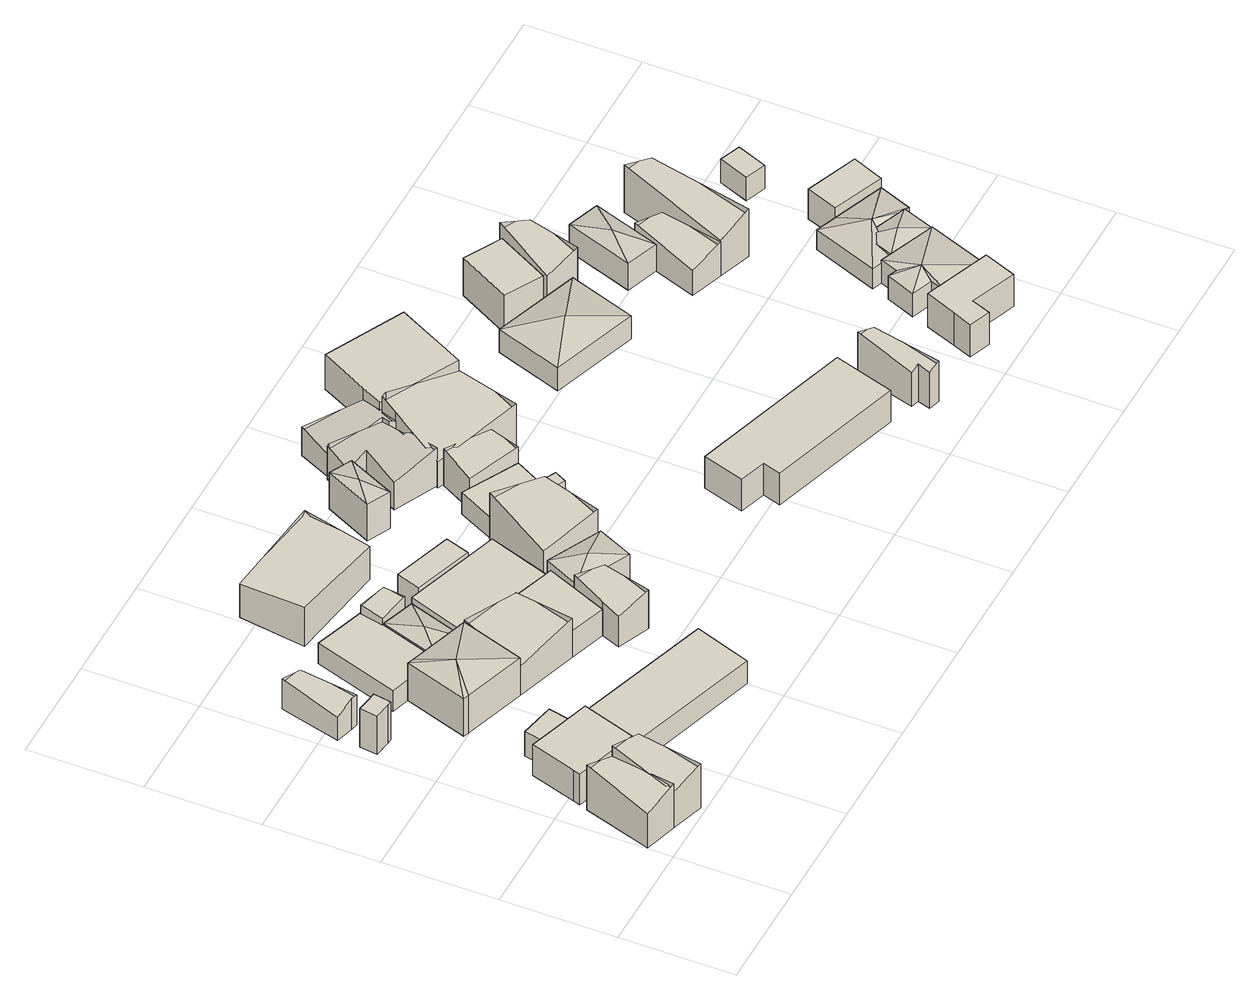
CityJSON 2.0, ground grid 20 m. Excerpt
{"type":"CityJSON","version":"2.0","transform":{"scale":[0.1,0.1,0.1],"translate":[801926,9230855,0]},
"CityObjects":{
"building1":{"type":"Building","attributes":{"Building Type":"Residential","Roof Shape":"gable","Roof Material":"Concrete Glazed Tile","Roof Material Code":1,"Roof Direction":"northwest","Building Height":7.05,"Roof Slope":32.6,"Footprint Area":75.42,"Solar PV Capacity Low":9.44,"Solar PV Capacity High":12.4,"Solar Annual Energy Low":13617,"Solar Annual Energy High":17946,"Suitable PV Area":56.38},"geometry":[{"type":"MultiSurface","lod":"2.2","boundaries":[[[0,1,2,3]],[[3,2,4,5]],[[2,1,6,4]],[[1,0,7,6]],[[0,3,5,7]],[[5,4,6,7]]]}]},
"building2":{"type":"Building","attributes":{"Building Type":"Residential","Roof Shape":"gable","Roof Material":"Concrete Glazed Tile","Roof Material Code":1,"Roof Direction":"northwest","Building Height":7.48,"Roof Slope":27.9,"Footprint Area":76.94,"Solar PV Capacity Low":9.63,"Solar PV Capacity High":12.65,"Solar Annual Energy Low":13892,"Solar Annual Energy High":18308,"Suitable PV Area":57.52},"geometry":[{"type":"MultiSurface","lod":"2.2","boundaries":[[[3,2,8,9]],[[9,8,10,11]],[[8,2,12,10]],[[2,3,13,12]],[[3,9,11,13]],[[11,10,12,13]]]}]},
"building3":{"type":"Building","attributes":{"Building Type":"Residential","Roof Shape":"flat","Roof Material":"Concrete Glazed Tile","Roof Material Code":1,"Roof Direction":"northwest","Building Height":6.42,"Roof Slope":10.1,"Footprint Area":116.91,"Solar PV Capacity Low":14.64,"Solar PV Capacity High":19.23,"Solar Annual Energy Low":21107,"Solar Annual Energy High":27817,"Suitable PV Area":87.39},"geometry":[{"type":"MultiSurface","lod":"2.2","boundaries":[[[14,15,16,17,18,19]],[[19,18,20,21]],[[18,17,22,20]],[[17,16,23,22]],[[16,15,24,23]],[[15,14,25,24]],[[14,19,21,25]],[[21,20,22,23,24,25]]]}]},
"building4":{"type":"Building","attributes":{"Building Type":"Residential","Roof Shape":"shed","Roof Material":"Concrete Glazed Tile","Roof Material Code":1,"Roof Direction":"northwest","Building Height":7.87,"Roof Slope":17,"Footprint Area":12.06,"Solar PV Capacity Low":1.51,"Solar PV Capacity High":1.98,"Solar Annual Energy Low":2177,"Solar Annual Energy High":2869,"Suitable PV Area":9.01},"geometry":[{"type":"MultiSurface","lod":"2.2","boundaries":[[[26,27,28,29,30,31]],[[31,30,32,33]],[[30,29,34,32]],[[29,28,35,34]],[[28,27,36,35]],[[27,26,37,36]],[[26,31,33,37]],[[33,32,34,35,36,37]]]}]},
"building5":{"type":"Building","attributes":{"Building Type":"Residential","Roof Shape":"shed","Roof Material":"Asbestos Sheet","Roof Material Code":4,"Roof Direction":"northwest","Building Height":4.95,"Roof Slope":13.2,"Footprint Area":25.55,"Solar PV Capacity Low":3.2,"Solar PV Capacity High":4.2,"Solar Annual Energy Low":4613,"Solar Annual Energy High":6079,"Suitable PV Area":19.1},"geometry":[{"type":"MultiSurface","lod":"2.2","boundaries":[[[14,38,39,40]],[[40,39,41,42]],[[39,38,43,41]],[[38,14,44,43]],[[14,40,42,44]],[[42,41,43,44]]]}]},
"building6":{"type":"Building","attributes":{"Building Type":"Residential","Roof Shape":"gable","Roof Material":"Concrete Glazed Tile","Roof Material Code":1,"Roof Direction":"northwest","Building Height":4.83,"Roof Slope":30.7,"Footprint Area":51.21,"Solar PV Capacity Low":6.41,"Solar PV Capacity High":8.42,"Solar Annual Energy Low":9246,"Solar Annual Energy High":12186,"Suitable PV Area":38.28},"geometry":[{"type":"MultiSurface","lod":"2.2","boundaries":[[[45,46,47,48,49,50]],[[50,49,51,52]],[[49,48,53,51]],[[48,47,54,53]],[[47,46,55,54]],[[46,45,56,55]],[[45,50,52,56]],[[52,51,53,54,55,56]]]}]},
"building7":{"type":"Building","attributes":{"Building Type":"Residential","Roof Shape":"hip","Roof Material":"Concrete Glazed Tile","Roof Material Code":1,"Roof Direction":"northwest","Building Height":7.79,"Roof Slope":27.8,"Footprint Area":148.69,"Solar PV Capacity Low":18.62,"Solar PV Capacity High":24.45,"Solar Annual Energy Low":26845,"Solar Annual Energy High":35379,"Suitable PV Area":111.15},"geometry":[{"type":"MultiSurface","lod":"2.2","boundaries":[[[57,58,59,60,61,62]],[[62,61,63,64]],[[61,60,65,63]],[[60,59,66,65]],[[59,58,67,66]],[[58,57,68,67]],[[57,62,64,68]],[[64,63,69]],[[63,65,69]],[[65,66,69]],[[66,67,69]],[[67,68,69]],[[68,64,69]]]}]},
"building8":{"type":"Building","attributes":{"Building Type":"Residential","Roof Shape":"shed","Roof Material":"Concrete Glazed Tile","Roof Material Code":1,"Roof Direction":"northwest","Building Height":4.73,"Roof Slope":19.4,"Footprint Area":261.67,"Solar PV Capacity Low":32.76,"Solar PV Capacity High":43.03,"Solar Annual Energy Low":47242,"Solar Annual Energy High":62262,"Suitable PV Area":195.6},"geometry":[{"type":"MultiSurface","lod":"2.2","boundaries":[[[70,71,72,19]],[[19,72,73,74]],[[72,71,75,73]],[[71,70,76,75]],[[70,19,74,76]],[[74,73,75,76]]]}]},
"building9":{"type":"Building","attributes":{"Building Type":"Residential","Roof Shape":"flat","Roof Material":"Concrete Glazed Tile","Roof Material Code":1,"Roof Direction":"northwest","Building Height":4.34,"Roof Slope":14.2,"Footprint Area":153.2,"Solar PV Capacity Low":19.18,"Solar PV Capacity High":25.19,"Solar Annual Energy Low":27660,"Solar Annual Energy High":36453,"Suitable PV Area":114.52},"geometry":[{"type":"MultiSurface","lod":"2.2","boundaries":[[[77,78,79,58,57,80,81]],[[81,80,82,83]],[[80,57,84,82]],[[57,58,85,84]],[[58,79,86,85]],[[79,78,87,86]],[[78,77,88,87]],[[77,81,83,88]],[[83,82,84,85,86,87,88]]]}]},
"building10":{"type":"Building","attributes":{"Building Type":"Residential","Roof Shape":"hip","Roof Material":"Concrete Glazed Tile","Roof Material Code":1,"Roof Direction":"northwest","Building Height":4.65,"Roof Slope":26.1,"Footprint Area":68.68,"Solar PV Capacity Low":8.6,"Solar PV Capacity High":11.29,"Solar Annual Energy Low":12399,"Solar Annual Energy High":16341,"Suitable PV Area":51.33},"geometry":[{"type":"MultiSurface","lod":"2.2","boundaries":[[[89,80,62,90]],[[90,62,91,92]],[[62,80,93,91]],[[80,89,94,93]],[[89,90,92,94]],[[92,91,95]],[[91,93,95]],[[93,94,95]],[[94,92,95]]]}]},
"building11":{"type":"Building","attributes":{"Building Type":"Residential","Roof Shape":"gable","Roof Material":"Concrete Glazed Tile","Roof Material Code":1,"Roof Direction":"northwest","Building Height":6.04,"Roof Slope":31.5,"Footprint Area":136.28,"Solar PV Capacity Low":17.06,"Solar PV Capacity High":22.41,"Solar Annual Energy Low":24605,"Solar Annual Energy High":32428,"Suitable PV Area":101.87},"geometry":[{"type":"MultiSurface","lod":"2.2","boundaries":[[[96,97,98,61,99]],[[99,61,100,101]],[[61,98,102,100]],[[98,97,103,102]],[[97,96,104,103]],[[96,99,101,104]],[[100,102,103,104,101]]]}]},
"building12":{"type":"Building","attributes":{"Building Type":"Residential","Roof Shape":"gable","Roof Material":"Asbestos Sheet","Roof Material Code":4,"Roof Direction":"northwest","Building Height":5.67,"Roof Slope":34.9,"Footprint Area":23.56,"Solar PV Capacity Low":2.95,"Solar PV Capacity High":3.87,"Solar Annual Energy Low":4254,"Solar Annual Energy High":5607,"Suitable PV Area":17.61},"geometry":[{"type":"MultiSurface","lod":"2.2","boundaries":[[[105,106,107,108]],[[108,107,109,110]],[[107,106,111,109]],[[106,105,112,111]],[[105,108,110,112]],[[110,109,111,112]]]}]},
"building13":{"type":"Building","attributes":{"Building Type":"Residential","Roof Shape":"flat","Roof Material":"Concrete Glazed Tile","Roof Material Code":1,"Roof Direction":"northwest","Building Height":5.47,"Roof Slope":12.2,"Footprint Area":85.63,"Solar PV Capacity Low":10.72,"Solar PV Capacity High":14.08,"Solar Annual Energy Low":15461,"Solar Annual Energy High":20376,"Suitable PV Area":64.01},"geometry":[{"type":"MultiSurface","lod":"2.2","boundaries":[[[113,97,96,99,114,115]],[[115,114,116,117]],[[114,99,118,116]],[[99,96,119,118]],[[96,97,120,119]],[[97,113,121,120]],[[113,115,117,121]],[[117,116,118,119,120,121]]]}]},
"building14":{"type":"Building","attributes":{"Building Type":"Residential","Roof Shape":"gable","Roof Material":"Concrete Glazed Tile","Roof Material Code":1,"Roof Direction":"northwest","Building Height":6.92,"Roof Slope":28.2,"Footprint Area":216.26,"Solar PV Capacity Low":27.08,"Solar PV Capacity High":35.56,"Solar Annual Energy Low":39045,"Solar Annual Energy High":51458,"Suitable PV Area":161.66},"geometry":[{"type":"MultiSurface","lod":"2.2","boundaries":[[[122,123,124,125]],[[125,124,126,127]],[[124,123,128,126]],[[123,122,129,128]],[[122,125,127,129]],[[127,126,128,129]]]}]},
"building15":{"type":"Building","attributes":{"Building Type":"Residential","Roof Shape":"shed","Roof Material":"Concrete Glazed Tile","Roof Material Code":1,"Roof Direction":"northwest","Building Height":5.36,"Roof Slope":17.2,"Footprint Area":203.83,"Solar PV Capacity Low":25.52,"Solar PV Capacity High":33.52,"Solar Annual Energy Low":36800,"Solar Annual Energy High":48499,"Suitable PV Area":152.36},"geometry":[{"type":"MultiSurface","lod":"2.2","boundaries":[[[90,98,97,113,130]],[[130,113,131,132]],[[113,97,133,131]],[[97,98,134,133]],[[98,90,135,134]],[[90,130,132,135]],[[132,131,133,134,135]]]}]},
"building16":{"type":"Building","attributes":{"Building Type":"Residential","Roof Shape":"gable","Roof Material":"Concrete Glazed Tile","Roof Material Code":1,"Roof Direction":"northwest","Building Height":6.4,"Roof Slope":25.4,"Footprint Area":62.83,"Solar PV Capacity Low":7.87,"Solar PV Capacity High":10.33,"Solar Annual Energy Low":11343,"Solar Annual Energy High":14949,"Suitable PV Area":46.96},"geometry":[{"type":"MultiSurface","lod":"2.2","boundaries":[[[136,114,137,138,139]],[[139,138,140,141]],[[138,137,142,140]],[[137,114,143,142]],[[114,136,144,143]],[[136,139,141,144]],[[141,140,142,143,144]]]}]},
"building17":{"type":"Building","attributes":{"Building Type":"Residential","Roof Shape":"shed","Roof Material":"Asbestos Sheet","Roof Material Code":4,"Roof Direction":"northwest","Building Height":6.17,"Roof Slope":17.6,"Footprint Area":48.72,"Solar PV Capacity Low":6.1,"Solar PV Capacity High":8.01,"Solar Annual Energy Low":8796,"Solar Annual Energy High":11592,"Suitable PV Area":36.42},"geometry":[{"type":"MultiSurface","lod":"2.2","boundaries":[[[145,146,147,148]],[[148,147,149,150]],[[147,146,151,149]],[[146,145,152,151]],[[145,148,150,152]],[[150,149,151,152]]]}]},
"building18":{"type":"Building","attributes":{"Building Type":"Residential","Roof Shape":"hip","Roof Material":"Concrete Glazed Tile","Roof Material Code":1,"Roof Direction":"northwest","Building Height":5.8,"Roof Slope":21.4,"Footprint Area":74.24,"Solar PV Capacity Low":9.3,"Solar PV Capacity High":12.21,"Solar Annual Energy Low":13404,"Solar Annual Energy High":17666,"Suitable PV Area":55.5},"geometry":[{"type":"MultiSurface","lod":"2.2","boundaries":[[[153,154,155,156]],[[156,155,157,158]],[[155,154,159,157]],[[154,153,160,159]],[[153,156,158,160]],[[158,157,161]],[[157,159,161]],[[159,160,161]],[[160,158,161]]]}]},
"building19":{"type":"Building","attributes":{"Building Type":"Residential","Roof Shape":"gable","Roof Material":"Concrete Glazed Tile","Roof Material Code":1,"Roof Direction":"northwest","Building Height":7.37,"Roof Slope":26.2,"Footprint Area":139.37,"Solar PV Capacity Low":17.45,"Solar PV Capacity High":22.92,"Solar Annual Energy Low":25162,"Solar Annual Energy High":33162,"Suitable PV Area":104.18},"geometry":[{"type":"MultiSurface","lod":"2.2","boundaries":[[[162,163,164,165]],[[165,164,166,167]],[[164,163,168,166]],[[163,162,169,168]],[[162,165,167,169]],[[167,166,168,169]]]}]},
"building20":{"type":"Building","attributes":{"Building Type":"Residential","Roof Shape":"hip","Roof Material":"Concrete Glazed Tile","Roof Material Code":1,"Roof Direction":"northwest","Building Height":7.56,"Roof Slope":23.3,"Footprint Area":40.91,"Solar PV Capacity Low":5.12,"Solar PV Capacity High":6.73,"Solar Annual Energy Low":7385,"Solar Annual Energy High":9733,"Suitable PV Area":30.58},"geometry":[{"type":"MultiSurface","lod":"2.2","boundaries":[[[170,171,172,173]],[[173,172,174,175]],[[172,171,176,174]],[[171,170,177,176]],[[170,173,175,177]],[[175,174,178]],[[174,176,178]],[[176,177,178]],[[177,175,178]]]}]},
"building21":{"type":"Building","attributes":{"Building Type":"Residential","Roof Shape":"shed","Roof Material":"Concrete Glazed Tile","Roof Material Code":1,"Roof Direction":"northwest","Building Height":4.13,"Roof Slope":15.9,"Footprint Area":89.69,"Solar PV Capacity Low":11.23,"Solar PV Capacity High":14.75,"Solar Annual Energy Low":16194,"Solar Annual Energy High":21342,"Suitable PV Area":67.05},"geometry":[{"type":"MultiSurface","lod":"2.2","boundaries":[[[179,180,181,182,183,184]],[[184,183,185,186]],[[183,182,187,185]],[[182,181,188,187]],[[181,180,189,188]],[[180,179,190,189]],[[179,184,186,190]],[[186,185,187,188,189,190]]]}]},
"building22":{"type":"Building","attributes":{"Building Type":"Residential","Roof Shape":"gable","Roof Material":"Concrete Glazed Tile","Roof Material Code":1,"Roof Direction":"northwest","Building Height":5.59,"Roof Slope":34.1,"Footprint Area":112.71,"Solar PV Capacity Low":14.11,"Solar PV Capacity High":18.54,"Solar Annual Energy Low":20350,"Solar Annual Energy High":26819,"Suitable PV Area":84.25},"geometry":[{"type":"MultiSurface","lod":"2.2","boundaries":[[[191,192,193,194,195,196,197,198,199,200]],[[200,199,201,202]],[[199,198,203,201]],[[198,197,204,203]],[[197,196,205,204]],[[196,195,206,205]],[[195,194,207,206]],[[194,193,208,207]],[[193,192,209,208]],[[192,191,210,209]],[[191,200,202,210]],[[202,201,203,204,205,206,207,208,209,210]]]}]},
"building23":{"type":"Building","attributes":{"Building Type":"Residential","Roof Shape":"gable","Roof Material":"Concrete Glazed Tile","Roof Material Code":1,"Roof Direction":"northwest","Building Height":6.4,"Roof Slope":27.3,"Footprint Area":62.87,"Solar PV Capacity Low":7.87,"Solar PV Capacity High":10.34,"Solar Annual Energy Low":11352,"Solar Annual Energy High":14961,"Suitable PV Area":47},"geometry":[{"type":"MultiSurface","lod":"2.2","boundaries":[[[211,212,180,213]],[[213,180,214,215]],[[180,212,216,214]],[[212,211,217,216]],[[211,213,215,217]],[[215,214,216,217]]]}]},
"building24":{"type":"Building","attributes":{"Building Type":"Residential","Roof Shape":"gable","Roof Material":"Concrete Glazed Tile","Roof Material Code":1,"Roof Direction":"northwest","Building Height":4.61,"Roof Slope":28.7,"Footprint Area":80.7,"Solar PV Capacity Low":10.1,"Solar PV Capacity High":13.27,"Solar Annual Energy Low":14571,"Solar Annual Energy High":19203,"Suitable PV Area":60.33},"geometry":[{"type":"MultiSurface","lod":"2.2","boundaries":[[[218,219,220,194,193,192,221,222,223,224,225,226]],[[226,225,227,228]],[[225,224,229,227]],[[224,223,230,229]],[[223,222,231,230]],[[222,221,232,231]],[[221,192,233,232]],[[192,193,234,233]],[[193,194,235,234]],[[194,220,236,235]],[[220,219,237,236]],[[219,218,238,237]],[[218,226,228,238]],[[228,227,229,230,231,232,233,234,235,236,237,238]]]}]},
"building25":{"type":"Building","attributes":{"Building Type":"Residential","Roof Shape":"gable","Roof Material":"Concrete Glazed Tile","Roof Material Code":1,"Roof Direction":"northwest","Building Height":5.36,"Roof Slope":31.6,"Footprint Area":213.78,"Solar PV Capacity Low":26.77,"Solar PV Capacity High":35.16,"Solar Annual Energy Low":38597,"Solar Annual Energy High":50868,"Suitable PV Area":159.8},"geometry":[{"type":"MultiSurface","lod":"2.2","boundaries":[[[223,222,221,239,240,241]],[[241,240,242,243]],[[240,239,244,242]],[[239,221,245,244]],[[221,222,246,245]],[[222,223,247,246]],[[223,241,243,247]],[[243,242,244,245,246,247]]]}]},
"building26":{"type":"Building","attributes":{"Building Type":"Residential","Roof Shape":"flat","Roof Material":"Concrete Glazed Tile","Roof Material Code":1,"Roof Direction":"northwest","Building Height":6.59,"Roof Slope":12.4,"Footprint Area":316.46,"Solar PV Capacity Low":39.62,"Solar PV Capacity High":52.04,"Solar Annual Energy Low":57134,"Solar Annual Energy High":75298,"Suitable PV Area":236.55},"geometry":[{"type":"MultiSurface","lod":"2.2","boundaries":[[[248,249,250,251,252,253]],[[253,252,254,255]],[[252,251,256,254]],[[251,250,257,256]],[[250,249,258,257]],[[249,248,259,258]],[[248,253,255,259]],[[255,254,256,257,258,259]]]}]},
"building27":{"type":"Building","attributes":{"Building Type":"Residential","Roof Shape":"shed","Roof Material":"Concrete Glazed Tile","Roof Material Code":1,"Roof Direction":"northwest","Building Height":6.85,"Roof Slope":10.3,"Footprint Area":208.5,"Solar PV Capacity Low":26.11,"Solar PV Capacity High":34.29,"Solar Annual Energy Low":37643,"Solar Annual Energy High":49611,"Suitable PV Area":155.85},"geometry":[{"type":"MultiSurface","lod":"2.2","boundaries":[[[260,226,225,224,261,262]],[[262,261,263,264]],[[261,224,265,263]],[[224,225,266,265]],[[225,226,267,266]],[[226,260,268,267]],[[260,262,264,268]],[[264,263,265,266,267,268]]]}]},
"building28":{"type":"Building","attributes":{"Building Type":"Residential","Roof Shape":"gable","Roof Material":"Concrete Glazed Tile","Roof Material Code":1,"Roof Direction":"northwest","Building Height":7.09,"Roof Slope":28.6,"Footprint Area":46.15,"Solar PV Capacity Low":5.78,"Solar PV Capacity High":7.59,"Solar Annual Energy Low":8333,"Solar Annual Energy High":10982,"Suitable PV Area":34.5},"geometry":[{"type":"MultiSurface","lod":"2.2","boundaries":[[[269,270,271,272,273,274]],[[274,273,275,276]],[[273,272,277,275]],[[272,271,278,277]],[[271,270,279,278]],[[270,269,280,279]],[[269,274,276,280]],[[276,275,277,278,279,280]]]}]},
"building29":{"type":"Building","attributes":{"Building Type":"Residential","Roof Shape":"hip","Roof Material":"Concrete Glazed Tile","Roof Material Code":1,"Roof Direction":"northwest","Building Height":4.76,"Roof Slope":24.3,"Footprint Area":202.37,"Solar PV Capacity Low":25.34,"Solar PV Capacity High":33.28,"Solar Annual Energy Low":36536,"Solar Annual Energy High":48152,"Suitable PV Area":151.27},"geometry":[{"type":"MultiSurface","lod":"2.2","boundaries":[[[281,282,283,284]],[[284,283,285,286]],[[283,282,287,285]],[[282,281,288,287]],[[281,284,286,288]],[[286,285,289]],[[285,287,289]],[[287,288,289]],[[288,286,289]]]}]},
"building30":{"type":"Building","attributes":{"Building Type":"Residential","Roof Shape":"flat","Roof Material":"Concrete Glazed Tile","Roof Material Code":1,"Roof Direction":"northwest","Building Height":7.85,"Roof Slope":11.3,"Footprint Area":78.12,"Solar PV Capacity Low":9.78,"Solar PV Capacity High":12.85,"Solar Annual Energy Low":14104,"Solar Annual Energy High":18588,"Suitable PV Area":58.39},"geometry":[{"type":"MultiSurface","lod":"2.2","boundaries":[[[290,291,292,293]],[[293,292,294,295]],[[292,291,296,294]],[[291,290,297,296]],[[290,293,295,297]],[[295,294,296,297]]]}]},
"building31":{"type":"Building","attributes":{"Building Type":"Residential","Roof Shape":"gable","Roof Material":"Concrete Glazed Tile","Roof Material Code":1,"Roof Direction":"northwest","Building Height":7.71,"Roof Slope":29.9,"Footprint Area":68.46,"Solar PV Capacity Low":8.57,"Solar PV Capacity High":11.26,"Solar Annual Energy Low":12360,"Solar Annual Energy High":16290,"Suitable PV Area":51.17},"geometry":[{"type":"MultiSurface","lod":"2.2","boundaries":[[[298,299,300,301]],[[301,300,302,303]],[[300,299,304,302]],[[299,298,305,304]],[[298,301,303,305]],[[303,302,304,305]]]}]},
"building32":{"type":"Building","attributes":{"Building Type":"Residential","Roof Shape":"shed","Roof Material":"Concrete Aluminum Tile","Roof Material Code":2,"Roof Direction":"northwest","Building Height":6.65,"Roof Slope":18.1,"Footprint Area":88.88,"Solar PV Capacity Low":11.13,"Solar PV Capacity High":14.62,"Solar Annual Energy Low":16046,"Solar Annual Energy High":21148,"Suitable PV Area":66.44},"geometry":[{"type":"MultiSurface","lod":"2.2","boundaries":[[[306,307,308,309,310,311,312]],[[312,311,313,314]],[[311,310,315,313]],[[310,309,316,315]],[[309,308,317,316]],[[308,307,318,317]],[[307,306,319,318]],[[306,312,314,319]],[[314,313,315,316,317,318,319]]]}]},
"building33":{"type":"Building","attributes":{"Building Type":"Residential","Roof Shape":"hip","Roof Material":"Concrete Glazed Tile","Roof Material Code":1,"Roof Direction":"northwest","Building Height":5.59,"Roof Slope":25.7,"Footprint Area":75.36,"Solar PV Capacity Low":9.44,"Solar PV Capacity High":12.39,"Solar Annual Energy Low":13605,"Solar Annual Energy High":17931,"Suitable PV Area":56.33},"geometry":[{"type":"MultiSurface","lod":"2.2","boundaries":[[[320,321,322,323]],[[323,322,324,325]],[[322,321,326,324]],[[321,320,327,326]],[[320,323,325,327]],[[325,324,328]],[[324,326,328]],[[326,327,328]],[[327,325,328]]]}]},
"building34":{"type":"Building","attributes":{"Building Type":"Residential","Roof Shape":"gable","Roof Material":"Concrete Glazed Tile","Roof Material Code":1,"Roof Direction":"northwest","Building Height":5.24,"Roof Slope":27.5,"Footprint Area":76.09,"Solar PV Capacity Low":9.53,"Solar PV Capacity High":12.51,"Solar Annual Energy Low":13738,"Solar Annual Energy High":18105,"Suitable PV Area":56.88},"geometry":[{"type":"MultiSurface","lod":"2.2","boundaries":[[[329,330,331,332]],[[332,331,333,334]],[[331,330,335,333]],[[330,329,336,335]],[[329,332,334,336]],[[334,333,335,336]]]}]},
"building35":{"type":"Building","attributes":{"Building Type":"Residential","Roof Shape":"hip","Roof Material":"Concrete Aluminum Tile","Roof Material Code":2,"Roof Direction":"northwest","Building Height":4.76,"Roof Slope":22.5,"Footprint Area":132.11,"Solar PV Capacity Low":16.54,"Solar PV Capacity High":21.73,"Solar Annual Energy Low":23851,"Solar Annual Energy High":31434,"Suitable PV Area":98.75},"geometry":[{"type":"MultiSurface","lod":"2.2","boundaries":[[[337,338,339,340,341,342,308,343]],[[343,308,344,345]],[[308,342,346,344]],[[342,341,347,346]],[[341,340,348,347]],[[340,339,349,348]],[[339,338,350,349]],[[338,337,351,350]],[[337,343,345,351]],[[345,344,352]],[[344,346,352]],[[346,347,352]],[[347,348,352]],[[348,349,352]],[[349,350,352]],[[350,351,352]],[[351,345,352]]]}]},
"building36":{"type":"Building","attributes":{"Building Type":"Residential","Roof Shape":"gable","Roof Material":"Concrete Glazed Tile","Roof Material Code":1,"Roof Direction":"northwest","Building Height":7.36,"Roof Slope":26.3,"Footprint Area":125.42,"Solar PV Capacity Low":15.7,"Solar PV Capacity High":20.62,"Solar Annual Energy Low":22643,"Solar Annual Energy High":29842,"Suitable PV Area":93.75},"geometry":[{"type":"MultiSurface","lod":"2.2","boundaries":[[[353,354,332,355]],[[355,332,356,357]],[[332,354,358,356]],[[354,353,359,358]],[[353,355,357,359]],[[357,356,358,359]]]}]},
"building37":{"type":"Building","attributes":{"Building Type":"Residential","Roof Shape":"hip","Roof Material":"Concrete Aluminum Tile","Roof Material Code":2,"Roof Direction":"northwest","Building Height":4.58,"Roof Slope":25.9,"Footprint Area":51.84,"Solar PV Capacity Low":6.49,"Solar PV Capacity High":8.53,"Solar Annual Energy Low":9359,"Solar Annual Energy High":12335,"Suitable PV Area":38.75},"geometry":[{"type":"MultiSurface","lod":"2.2","boundaries":[[[360,361,343,362]],[[362,343,363,364]],[[343,361,365,363]],[[361,360,366,365]],[[360,362,364,366]],[[364,363,367]],[[363,365,367]],[[365,366,367]],[[366,364,367]]]}]},
"building38":{"type":"Building","attributes":{"Building Type":"Residential","Roof Shape":"hip","Roof Material":"Concrete Aluminum Tile","Roof Material Code":2,"Roof Direction":"northwest","Building Height":4.05,"Roof Slope":29.6,"Footprint Area":110.45,"Solar PV Capacity Low":13.83,"Solar PV Capacity High":18.16,"Solar Annual Energy Low":19940,"Solar Annual Energy High":26280,"Suitable PV Area":82.56},"geometry":[{"type":"MultiSurface","lod":"2.2","boundaries":[[[360,362,368,369,370,371,372,361]],[[361,372,373,374]],[[372,371,375,373]],[[371,370,376,375]],[[370,369,377,376]],[[369,368,378,377]],[[368,362,379,378]],[[362,360,380,379]],[[360,361,374,380]],[[374,373,381]],[[373,375,381]],[[375,376,381]],[[376,377,381]],[[377,378,381]],[[378,379,381]],[[379,380,381]],[[380,374,381]]]}]},
"building39":{"type":"Building","attributes":{"Building Type":"Residential","Roof Shape":"shed","Roof Material":"Concrete Aluminum Tile","Roof Material Code":2,"Roof Direction":"northwest","Building Height":5.96,"Roof Slope":15.4,"Footprint Area":57.45,"Solar PV Capacity Low":7.19,"Solar PV Capacity High":9.45,"Solar Annual Energy Low":10373,"Solar Annual Energy High":13671,"Suitable PV Area":42.95},"geometry":[{"type":"MultiSurface","lod":"2.2","boundaries":[[[370,369,382,383]],[[383,382,384,385]],[[382,369,386,384]],[[369,370,387,386]],[[370,383,385,387]],[[385,384,386,387]]]}]},
"building40":{"type":"Building","attributes":{"Building Type":"Residential","Roof Shape":"shed","Roof Material":"Concrete Glazed Tile","Roof Material Code":1,"Roof Direction":"northwest","Building Height":4.83,"Roof Slope":11.3,"Footprint Area":22.43,"Solar PV Capacity Low":2.81,"Solar PV Capacity High":3.69,"Solar Annual Energy Low":4049,"Solar Annual Energy High":5337,"Suitable PV Area":16.77},"geometry":[{"type":"MultiSurface","lod":"2.2","boundaries":[[[388,389,390,391]],[[391,390,392,393]],[[390,389,394,392]],[[389,388,395,394]],[[388,391,393,395]],[[393,392,394,395]]]}]}
},
"vertices":[
[41,165,0],[2,44,0],[60,27,0],[97,148,0],[60,27,92],[97,148,71],[2,44,71],[41,165,93],
[118,9,0],[155,131,0],[118,9,92],[155,131,75],[60,27,75],[97,148,93],
[103,264,0],[76,273,0],[50,191,0],[46,179,0],[158,143,0],[189,237,0],[158,143,64],[189,237,64],[46,179,64],[50,191,64],[76,273,64],[103,264,64],
[61,534,0],[41,536,0],[22,539,0],[18,508,0],[49,504,0],[57,503,0],[49,504,79],[57,503,79],[18,508,79],[22,539,80],[41,536,80],[61,534,80],
[164,248,0],[172,290,0],[110,302,0],[172,290,51],[110,302,51],[164,248,50],[103,264,50],
[93,671,0],[89,672,0],[49,683,0],[21,576,0],[52,567,0],[65,564,0],[52,567,65],[65,564,63],[21,576,48],[49,683,63],[89,672,51],[93,671,48],
[160,513,0],[148,517,0],[111,405,0],[121,402,0],[231,366,0],[268,478,0],[231,366,78],[268,478,78],[121,402,78],[111,405,78],[148,517,78],[160,513,78],[173,447,92],
[158,140,0],[402,63,0],[433,160,0],[433,160,51],[189,237,53],[402,63,47],[158,140,50],
[212,660,0],[165,676,0],[116,527,0],[209,497,0],[258,645,0],[209,497,43],[258,645,43],[160,513,43],[148,517,43],[116,527,43],[165,676,43],[212,660,43],
[244,603,0],[303,583,0],[268,478,46],[303,583,46],[209,497,46],[244,603,46],[256,540,55],
[378,442,0],[379,442,0],[269,478,0],[342,330,0],[231,366,60],[342,330,81],[269,478,81],[379,442,60],[378,442,61],
[252,645,0],[243,604,0],[297,592,0],[307,632,0],[297,592,62],[307,632,57],[243,604,57],[252,645,62],
[442,421,0],[406,309,0],[452,418,0],[406,309,55],[452,418,55],[342,330,55],[378,442,55],[379,442,55],[442,421,55],
[191,711,0],[370,685,0],[388,803,0],[209,829,0],[388,803,82],[209,829,69],[370,685,69],[191,711,82],
[476,528,0],[442,421,54],[476,528,57],[379,442,54],[269,478,55],[303,583,59],
[432,369,0],[393,276,0],[450,252,0],[489,344,0],[450,252,81],[489,344,64],[393,276,64],[406,309,70],[432,369,81],
[336,622,0],[323,580,0],[428,546,0],[441,588,0],[428,546,62],[441,588,63],[323,580,63],[336,622,64],
[467,431,0],[437,368,0],[533,322,0],[562,385,0],[533,322,58],[562,385,58],[437,368,58],[467,431,58],[500,377,67],
[526,555,0],[468,437,0],[563,390,0],[621,507,0],[563,390,100],[621,507,74],[468,437,74],[526,555,100],
[488,808,0],[447,725,0],[487,705,0],[527,789,0],[487,705,76],[527,789,76],[447,725,76],[488,808,76],[487,757,82],
[638,525,0],[661,570,0],[563,620,0],[530,554,0],[657,489,0],[668,510,0],[657,489,41],[668,510,42],[530,554,43],[563,620,45],[661,570,44],[638,525,42],
[622,746,0],[637,777,0],[645,792,0],[550,838,0],[547,839,0],[525,793,0],[557,778,0],[528,717,0],[604,680,0],[634,740,0],[604,680,80],[634,740,63],[528,717,57],[557,778,75],[525,793,56],[547,839,69],[550,838,71],[645,792,56],[637,777,61],[622,746,70],
[609,672,0],[578,613,0],[692,630,0],[661,570,77],[692,630,64],[578,613,64],[609,672,77],
[579,897,0],[552,840,0],[551,841,0],[649,771,0],[665,802,0],[672,799,0],[675,805,0],[669,808,0],[687,844,0],[669,808,54],[687,844,46],[675,805,52],[672,799,53],[665,802,56],[649,771,63],[637,777,69],[645,792,65],[550,838,46],[551,841,47],[552,840,47],[579,897,59],
[601,678,0],[737,609,0],[801,734,0],[737,609,88],[801,734,54],[601,678,54],[649,771,80],[665,802,88],[672,799,92],
[773,308,0],[750,235,0],[797,220,0],[787,188,0],[1028,113,0],[1061,219,0],[1028,113,66],[1061,219,66],[787,188,66],[797,220,66],[750,235,66],[773,308,66],
[729,928,0],[808,739,0],[868,860,0],[808,739,68],[868,860,71],[675,805,70],[669,808,70],[687,844,70],[729,928,72],
[1101,66,0],[1141,194,0],[1105,205,0],[1073,99,0],[1088,95,0],[1081,72,0],[1088,95,78],[1081,72,75],[1073,99,71],[1105,205,87],[1141,194,71],[1101,66,85],
[1070,669,0],[917,722,0],[876,604,0],[1030,552,0],[876,604,48],[1030,552,48],[917,722,48],[1070,669,48],[973,637,63],
[1010,826,0],[960,734,0],[1025,698,0],[1075,791,0],[1025,698,78],[1075,791,78],[960,734,78],[1010,826,78],
[1080,797,0],[1028,693,0],[1080,666,0],[1132,770,0],[1080,666,104],[1132,770,77],[1028,693,77],[1080,797,104],
[1262,84,0],[1343,53,0],[1364,109,0],[1246,153,0],[1225,98,0],[1212,65,0],[1250,51,0],[1212,65,67],[1250,51,67],[1225,98,68],[1246,153,70],[1364,109,68],[1343,53,67],[1262,84,68],
[1225,701,0],[1168,721,0],[1127,602,0],[1184,582,0],[1127,602,56],[1184,582,56],[1168,721,56],[1225,701,56],[1176,652,65],
[1257,606,0],[1199,625,0],[1158,508,0],[1216,488,0],[1158,508,52],[1216,488,71],[1199,625,71],[1257,606,52],
[1305,259,0],[1294,228,0],[1277,234,0],[1257,183,0],[1294,169,0],[1283,139,0],[1406,220,0],[1364,109,48],[1406,220,48],[1283,139,48],[1294,169,48],[1257,183,48],[1277,234,48],[1294,228,48],[1305,259,48],[1310,193,60],
[1340,662,0],[1283,682,0],[1274,468,0],[1216,488,74],[1274,468,99],[1283,682,99],[1340,662,74],
[1346,307,0],[1325,251,0],[1427,276,0],[1406,220,46],[1427,276,46],[1325,251,46],[1346,307,46],[1376,264,54],
[1437,273,0],[1460,331,0],[1369,366,0],[1332,380,0],[1288,265,0],[1288,265,41],[1325,251,41],[1332,380,41],[1369,366,41],[1460,331,41],[1437,273,41],[1427,276,41],[1346,307,41],[1378,309,53],
[1482,386,0],[1389,421,0],[1482,386,61],[1389,421,62],[1460,331,60],[1369,366,61],
[1443,563,0],[1406,577,0],[1386,524,0],[1423,510,0],[1386,524,48],[1423,510,48],[1406,577,49],[1443,563,49]
]}
